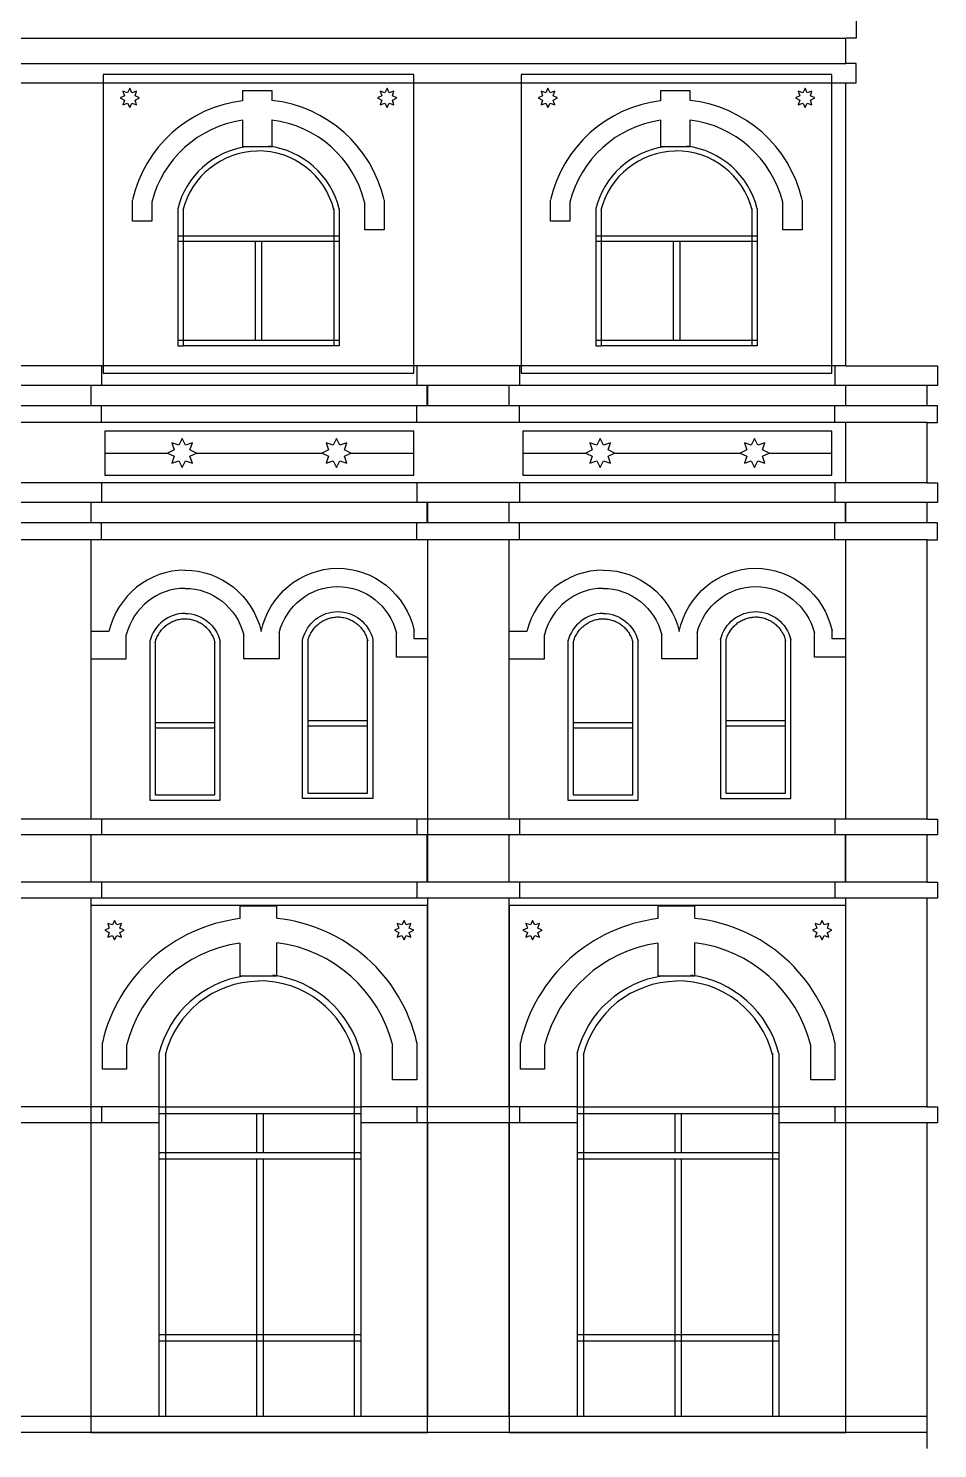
# Model space of a CAD drawing. Extents: x 57125 to 87063, y 75732 to 102848.
# Drawn here: x 78582 to 87063, y 75732 to 88989 of the extents above; entities that cross this region are included whole.
import ezdxf

# ---------------------------------------------------------------- set-up
doc = ezdxf.new("R2010")
doc.units = 0
for name, color, linetype, lineweight in [('01_SOURCE_ARCHITECTURE', 7, 'Continuous', 25), ('02_SOURCE_OPENINGS', 7, 'Continuous', 25), ('04_ANDALUSIAN_ALFIZ', 7, 'Continuous', 25), ('05_ANDALUSIAN_GIRIH', 7, 'Continuous', 25), ('06_ANDALUSIAN_FRIEZES', 7, 'Continuous', 25)]:
    doc.layers.add(name, color=color, linetype=linetype, lineweight=lineweight)

# ---------------------------------------------------------------- blocks, each defined once
blk = doc.blocks.new('ANDALUSIAN_ORIGINAL_OPENING_024')
at = {"layer": '02_SOURCE_OPENINGS'}
for points in [[(-328, 1435), (-328, -50), (328, -50), (328, 1435)], [(-278, 1435), (-278, 673)], [(278, 673), (278, 1435)], [(-278, 673), (-278, 623)], [(278, 673), (-278, 673)], [(278, 623), (278, 673)], [(278, 623), (-278, 623)], [(-278, 623), (-278, 0), (278, 0), (278, 623)]]:
    blk.add_lwpolyline(points, dxfattribs=at)
at = {"layer": '02_SOURCE_OPENINGS', "extrusion": (0, 0, -1)}
blk.add_ellipse((0, 1345), major_axis=(0, 349), ratio=0.972, start_param=4.972486, end_param=1.310699, dxfattribs=at)
at = {"layer": '02_SOURCE_OPENINGS'}
blk.add_open_spline([(-279, 1422), (-277, 1431), (-274, 1440), (-266, 1464), (-259, 1478), (-244, 1505), (-236, 1519), (-217, 1543), (-206, 1555), (-184, 1576), (-172, 1586), (-146, 1603), (-133, 1611), (-105, 1623), (-91, 1629), (-62, 1637), (-47, 1640), (-17, 1644), (-2, 1644), (28, 1643), (43, 1641), (73, 1634), (88, 1630), (116, 1619), (130, 1612), (156, 1597), (169, 1588), (193, 1568), (204, 1557), (224, 1534), (234, 1522), (250, 1495), (258, 1481), (270, 1453), (275, 1438), (279, 1422), (279, 1422), (279, 1422)], degree=3, knots=[-1.310699, -1.310699, -1.310699, -1.310699, -1.216605, -1.216605, -1.05874, -1.05874, -0.900876, -0.900876, -0.743012, -0.743012, -0.585148, -0.585148, -0.427283, -0.427283, -0.269419, -0.269419, -0.111555, -0.111555, 0.04631, 0.04631, 0.204174, 0.204174, 0.362038, 0.362038, 0.519902, 0.519902, 0.677767, 0.677767, 0.835631, 0.835631, 0.993495, 0.993495, 1.151359, 1.151359, 1.309224, 1.309224, 1.310699, 1.310699, 1.310699, 1.310699], dxfattribs=at)
blk = doc.blocks.new('ANDALUSIAN_ORIGINAL_OPENING_023')
at = {"layer": '02_SOURCE_OPENINGS'}
for points in [[(-328, 1435), (-328, -50), (0, -50), (328, -50), (328, 1435)], [(-278, 1435), (-278, 673)], [(278, 673), (278, 1435)], [(-278, 673), (-278, 623)], [(278, 673), (-278, 673)], [(278, 623), (278, 673)], [(278, 623), (-278, 623)], [(-278, 623), (-278, 0), (278, 0), (278, 623)]]:
    blk.add_lwpolyline(points, dxfattribs=at)
blk.add_ellipse((0, 1345), major_axis=(0, 349), ratio=0.972, start_param=0, end_param=1.310699, dxfattribs=at)
at = {"layer": '02_SOURCE_OPENINGS', "extrusion": (0, 0, -1)}
blk.add_ellipse((0, 1345), major_axis=(0, 349), ratio=0.972, start_param=0, end_param=1.310699, dxfattribs=at)
at = {"layer": '02_SOURCE_OPENINGS'}
blk.add_open_spline([(-279, 1422), (-277, 1431), (-274, 1440), (-266, 1464), (-259, 1478), (-244, 1505), (-236, 1519), (-217, 1543), (-206, 1555), (-184, 1576), (-172, 1586), (-146, 1603), (-133, 1611), (-105, 1623), (-91, 1629), (-62, 1637), (-47, 1640), (-17, 1644), (-2, 1644), (28, 1643), (43, 1641), (73, 1634), (88, 1630), (116, 1619), (130, 1612), (156, 1597), (169, 1588), (193, 1568), (204, 1557), (224, 1534), (234, 1522), (250, 1495), (258, 1481), (270, 1453), (275, 1438), (279, 1422), (279, 1422), (279, 1422)], degree=3, knots=[-1.310699, -1.310699, -1.310699, -1.310699, -1.216605, -1.216605, -1.05874, -1.05874, -0.900876, -0.900876, -0.743012, -0.743012, -0.585148, -0.585148, -0.427283, -0.427283, -0.269419, -0.269419, -0.111555, -0.111555, 0.04631, 0.04631, 0.204174, 0.204174, 0.362038, 0.362038, 0.519902, 0.519902, 0.677767, 0.677767, 0.835631, 0.835631, 0.993495, 0.993495, 1.151359, 1.151359, 1.309224, 1.309224, 1.310699, 1.310699, 1.310699, 1.310699], dxfattribs=at)
blk = doc.blocks.new('ANDALUSIAN_ORIGINAL_OPENING_022')
at = {"layer": '02_SOURCE_OPENINGS'}
for points in [[(328, 1435), (328, -50), (-328, -50), (-328, 1435)], [(-278, 1435), (-278, 673)], [(278, 673), (278, 1435)], [(-278, 673), (-278, 623)], [(278, 673), (-278, 673)], [(278, 623), (278, 673)], [(278, 623), (-278, 623)], [(-278, 623), (-278, 0), (278, 0), (278, 623)]]:
    blk.add_lwpolyline(points, dxfattribs=at)
at = {"layer": '02_SOURCE_OPENINGS', "extrusion": (0, 0, -1)}
blk.add_ellipse((0, 1345), major_axis=(0, 349), ratio=0.972, start_param=4.972486, end_param=1.310699, dxfattribs=at)
at = {"layer": '02_SOURCE_OPENINGS'}
blk.add_open_spline([(-279, 1422), (-277, 1431), (-274, 1440), (-266, 1464), (-259, 1478), (-244, 1505), (-236, 1519), (-217, 1543), (-206, 1555), (-184, 1576), (-172, 1586), (-146, 1603), (-133, 1611), (-105, 1623), (-91, 1629), (-62, 1637), (-47, 1640), (-17, 1644), (-2, 1644), (28, 1643), (43, 1641), (73, 1634), (88, 1630), (116, 1619), (130, 1612), (156, 1597), (169, 1588), (193, 1568), (204, 1557), (224, 1534), (234, 1522), (250, 1495), (258, 1481), (270, 1453), (275, 1438), (279, 1422), (279, 1422), (279, 1422)], degree=3, knots=[-1.310699, -1.310699, -1.310699, -1.310699, -1.216605, -1.216605, -1.05874, -1.05874, -0.900876, -0.900876, -0.743012, -0.743012, -0.585148, -0.585148, -0.427283, -0.427283, -0.269419, -0.269419, -0.111555, -0.111555, 0.04631, 0.04631, 0.204174, 0.204174, 0.362038, 0.362038, 0.519902, 0.519902, 0.677767, 0.677767, 0.835631, 0.835631, 0.993495, 0.993495, 1.151359, 1.151359, 1.309224, 1.309224, 1.310699, 1.310699, 1.310699, 1.310699], dxfattribs=at)
blk = doc.blocks.new('ANDALUSIAN_ORIGINAL_OPENING_021')
at = {"layer": '02_SOURCE_OPENINGS'}
for points in [[(-328, 1435), (-328, -50), (0, -50), (328, -50), (328, 1435)], [(-278, 1435), (-278, 673)], [(278, 673), (278, 1435)], [(-278, 673), (-278, 623)], [(278, 673), (-278, 673)], [(278, 623), (278, 673)], [(278, 623), (-278, 623)], [(-278, 623), (-278, 0), (278, 0), (278, 623)]]:
    blk.add_lwpolyline(points, dxfattribs=at)
blk.add_ellipse((0, 1345), major_axis=(0, 349), ratio=0.972, start_param=6.283185, end_param=1.310699, dxfattribs=at)
at = {"layer": '02_SOURCE_OPENINGS', "extrusion": (0, 0, -1)}
blk.add_ellipse((0, 1345), major_axis=(0, 349), ratio=0.972, start_param=6.283185, end_param=1.310699, dxfattribs=at)
at = {"layer": '02_SOURCE_OPENINGS'}
blk.add_open_spline([(-279, 1422), (-277, 1431), (-274, 1440), (-266, 1464), (-259, 1478), (-244, 1505), (-236, 1519), (-217, 1543), (-206, 1555), (-184, 1576), (-172, 1586), (-146, 1603), (-133, 1611), (-105, 1623), (-91, 1629), (-62, 1637), (-47, 1640), (-17, 1644), (-2, 1644), (28, 1643), (43, 1641), (73, 1634), (88, 1630), (116, 1619), (130, 1612), (156, 1597), (169, 1588), (193, 1568), (204, 1557), (224, 1534), (234, 1522), (250, 1495), (258, 1481), (270, 1453), (275, 1438), (279, 1422), (279, 1422), (279, 1422)], degree=3, knots=[-1.310699, -1.310699, -1.310699, -1.310699, -1.216605, -1.216605, -1.05874, -1.05874, -0.900876, -0.900876, -0.743012, -0.743012, -0.585148, -0.585148, -0.427283, -0.427283, -0.269419, -0.269419, -0.111555, -0.111555, 0.04631, 0.04631, 0.204174, 0.204174, 0.362038, 0.362038, 0.519902, 0.519902, 0.677767, 0.677767, 0.835631, 0.835631, 0.993495, 0.993495, 1.151359, 1.151359, 1.309224, 1.309224, 1.310699, 1.310699, 1.310699, 1.310699], dxfattribs=at)
blk = doc.blocks.new('ANDALUSIAN_ORIGINAL_OPENING_005')
at = {"layer": '02_SOURCE_OPENINGS'}
for points in [[(-941, 3387), (-941, 2889), (-941, 2886)], [(-881, 3387), (-881, 2886)], [(881, 3388), (881, 2886)], [(941, 3388), (941, 2889), (941, 2886)], [(-941, 2886), (-941, 2826)], [(-881, 2886), (-941, 2886)], [(-941, 2826), (-941, 2742), (-941, 2460)], [(-881, 2826), (-941, 2826)], [(-881, 2886), (-881, 2826)], [(881, 2886), (-881, 2886)], [(-881, 2826), (-881, 2460)], [(-30, 2826), (-881, 2826)], [(-30, 2826), (-30, 2460)], [(30, 2826), (-30, 2826)], [(30, 2826), (30, 2460)], [(881, 2826), (30, 2826)], [(881, 2886), (881, 2826)], [(941, 2886), (881, 2886)], [(881, 2826), (881, 2460)], [(941, 2826), (881, 2826)], [(941, 2886), (941, 2826)], [(941, 2826), (941, 2742), (941, 2460)], [(-941, 2460), (-941, 2400)], [(-881, 2460), (-941, 2460)], [(-941, 2400), (-941, 763)], [(-881, 2400), (-941, 2400)], [(-881, 2460), (-881, 2400)], [(-30, 2460), (-881, 2460)], [(-881, 2400), (-881, 763)], [(-30, 2400), (-881, 2400)], [(30, 2460), (-30, 2460)], [(-30, 2400), (-30, 763)], [(30, 2400), (-30, 2400)], [(881, 2460), (30, 2460)], [(30, 2400), (30, 763)], [(881, 2400), (30, 2400)], [(881, 2460), (881, 2400)], [(941, 2460), (881, 2460)], [(881, 2400), (881, 763)], [(941, 2400), (881, 2400)], [(941, 2460), (941, 2400)], [(941, 2400), (941, 763)], [(-941, 763), (-941, 703)], [(-881, 763), (-941, 763)], [(-941, 703), (-941, 0)], [(-881, 703), (-941, 703)], [(-881, 763), (-881, 703)], [(-30, 763), (-881, 763)], [(-881, 703), (-881, 0)], [(-30, 703), (-881, 703)], [(-30, 763), (-30, 703)], [(30, 763), (-30, 763)], [(-30, 703), (-30, 0)], [(30, 703), (-30, 703)], [(30, 763), (30, 703)], [(881, 763), (30, 763)], [(30, 703), (30, 0)], [(881, 703), (30, 703)], [(881, 763), (881, 703)], [(941, 763), (881, 763)], [(881, 703), (881, 0)], [(941, 703), (881, 703)], [(941, 763), (941, 703)], [(941, 703), (941, 0)]]:
    blk.add_lwpolyline(points, dxfattribs=at)
for radius, start, end in [(968, 98.2862, 166.0237), (972, 13.9763, 82.7923), (908, 90.7529, 166.0237), (912, 13.9763, 90.7493)]:
    blk.add_arc((-2, 3154), radius, start, end, dxfattribs=at)
blk = doc.blocks.new('ANDALUSIAN_ORIGINAL_OPENING_006')
at = {"layer": '02_SOURCE_OPENINGS'}
for points in [[(-941, 3387), (-941, 2889), (-941, 2886)], [(-881, 3387), (-881, 2886)], [(881, 3388), (881, 2886)], [(941, 3388), (941, 2889), (941, 2886)], [(-941, 2886), (-941, 2826)], [(-881, 2886), (-941, 2886)], [(-941, 2826), (-941, 2742), (-941, 2460)], [(-881, 2826), (-941, 2826)], [(-881, 2886), (-881, 2826)], [(881, 2886), (-881, 2886)], [(-881, 2826), (-881, 2460)], [(-30, 2826), (-881, 2826)], [(-30, 2826), (-30, 2460)], [(30, 2826), (-30, 2826)], [(30, 2826), (30, 2460)], [(881, 2826), (30, 2826)], [(881, 2886), (881, 2826)], [(941, 2886), (881, 2886)], [(881, 2826), (881, 2460)], [(941, 2826), (881, 2826)], [(941, 2886), (941, 2826)], [(941, 2826), (941, 2742), (941, 2460)], [(-941, 2460), (-941, 2400)], [(-881, 2460), (-941, 2460)], [(-941, 2400), (-941, 763)], [(-881, 2400), (-941, 2400)], [(-881, 2460), (-881, 2400)], [(-30, 2460), (-881, 2460)], [(-881, 2400), (-881, 763)], [(-30, 2400), (-881, 2400)], [(30, 2460), (-30, 2460)], [(-30, 2400), (-30, 763)], [(30, 2400), (-30, 2400)], [(881, 2460), (30, 2460)], [(30, 2400), (30, 763)], [(881, 2400), (30, 2400)], [(881, 2460), (881, 2400)], [(941, 2460), (881, 2460)], [(881, 2400), (881, 763)], [(941, 2400), (881, 2400)], [(941, 2460), (941, 2400)], [(941, 2400), (941, 763)], [(-941, 763), (-941, 703)], [(-881, 763), (-941, 763)], [(-941, 703), (-941, 0)], [(-881, 703), (-941, 703)], [(-881, 763), (-881, 703)], [(-30, 763), (-881, 763)], [(-881, 703), (-881, 0)], [(-30, 703), (-881, 703)], [(-30, 763), (-30, 703)], [(30, 763), (-30, 763)], [(-30, 703), (-30, 0)], [(30, 703), (-30, 703)], [(30, 763), (30, 703)], [(881, 763), (30, 763)], [(30, 703), (30, 0)], [(881, 703), (30, 703)], [(881, 763), (881, 703)], [(941, 763), (881, 763)], [(881, 703), (881, 0)], [(941, 703), (881, 703)], [(941, 763), (941, 703)], [(941, 703), (941, 0)]]:
    blk.add_lwpolyline(points, dxfattribs=at)
for radius, start, end in [(968, 98.2862, 166.0237), (972, 13.9763, 82.7923), (908, 90.7529, 166.0237), (912, 13.9763, 90.7493)]:
    blk.add_arc((-2, 3154), radius, start, end, dxfattribs=at)
blk = doc.blocks.new('ANDALUSIAN_ORIGINAL_OPENING_029')
at = {"layer": '02_SOURCE_OPENINGS'}
for points in [[(-753, 1279), (-753, 1024)], [(-703, 1279), (-703, 1024)], [(703, 1280), (703, 1025)], [(753, 1280), (753, 1025)], [(-753, 1024), (-753, 50)], [(-703, 1024), (-753, 1024)], [(-703, 974), (-753, 974)], [(703, 1025), (-703, 1024)], [(-703, 1024), (-703, 974)], [(-703, 974), (-703, 50)], [(-30, 974), (-703, 974)], [(-30, 974), (-30, 50)], [(30, 974), (-30, 974)], [(703, 975), (30, 974)], [(30, 974), (30, 50)], [(703, 1025), (703, 975)], [(753, 1025), (703, 1025)], [(703, 975), (703, 50)], [(753, 975), (703, 975)], [(753, 1025), (753, 975)], [(753, 975), (753, 50)], [(753, 975), (753, 975)], [(-703, 50), (-753, 50)], [(-753, 50), (-753, 0), (-703, 0)], [(-703, 50), (-703, 0)], [(-30, 50), (-703, 50)], [(30, 50), (-30, 50)], [(703, 50), (30, 50)], [(753, 50), (753, 0), (703, 0)], [(703, 50), (703, 0)], [(753, 50), (703, 50)], [(703, 0), (-703, 0)]]:
    blk.add_lwpolyline(points, dxfattribs=at)
for radius, start, end in [(774, 98.2862, 166.0237), (778, 13.9763, 82.7923), (724, 90.755, 166.0237), (728, 13.9763, 90.7514)]:
    blk.add_arc((-2, 1092), radius, start, end, dxfattribs=at)
blk = doc.blocks.new('ANDALUSIAN_ORIGINAL_OPENING_030')
at = {"layer": '02_SOURCE_OPENINGS'}
for points in [[(-753, 1279), (-753, 1024)], [(-703, 1279), (-703, 1024)], [(703, 1280), (703, 1025)], [(753, 1280), (753, 1025)], [(-753, 1024), (-753, 50)], [(-703, 1024), (-753, 1024)], [(-703, 974), (-753, 974)], [(703, 1025), (-703, 1024)], [(-703, 1024), (-703, 974)], [(-703, 974), (-703, 50)], [(-30, 974), (-703, 974)], [(-30, 974), (-30, 50)], [(30, 974), (-30, 974)], [(703, 975), (30, 974)], [(30, 974), (30, 50)], [(703, 1025), (703, 975)], [(753, 1025), (703, 1025)], [(703, 975), (703, 50)], [(753, 975), (703, 975)], [(753, 1025), (753, 975)], [(753, 975), (753, 50)], [(753, 975), (753, 975)], [(-703, 50), (-753, 50)], [(-753, 50), (-753, 0), (-703, 0)], [(-703, 50), (-703, 0)], [(-30, 50), (-703, 50)], [(30, 50), (-30, 50)], [(703, 50), (30, 50)], [(753, 50), (753, 0), (703, 0)], [(703, 50), (703, 0)], [(753, 50), (703, 50)], [(703, 0), (-703, 0)]]:
    blk.add_lwpolyline(points, dxfattribs=at)
for radius, start, end in [(774, 98.2862, 166.0237), (778, 13.9763, 82.7923), (724, 90.755, 166.0237), (728, 13.9763, 90.7514)]:
    blk.add_arc((-2, 1092), radius, start, end, dxfattribs=at)
blk = doc.blocks.new('ANDALUSIAN_ANDALUSIAN_FRIEZE_BAY_6')
at = {"layer": '05_ANDALUSIAN_GIRIH'}
for points in [[(-585.185, 275), (-646.597995, 305.480735), (-624.725585, 370.459415), (-689.704265, 348.587005), (-720.185, 410), (-750.665735, 348.587005), (-815.644415, 370.459415), (-793.772005, 305.480735), (-855.185, 275)], [(855.185, 275), (793.772005, 305.480735), (815.644415, 370.459415), (750.665735, 348.587005), (720.185, 410), (689.704265, 348.587005), (624.725585, 370.459415), (646.597995, 305.480735), (585.185, 275)], [(-1440.37, 275), (-855.185, 275)], [(-855.185, 275), (-793.772005, 244.519265), (-815.644415, 179.540585), (-750.665735, 201.412995), (-720.185, 140), (-689.704265, 201.412995), (-624.725585, 179.540585), (-646.597995, 244.519265), (-585.185, 275)], [(-585.185, 275), (585.185, 275)], [(585.185, 275), (646.597995, 244.519265), (624.725585, 179.540585), (689.704265, 201.412995), (720.185, 140), (750.665735, 201.412995), (815.644415, 179.540585), (793.772005, 244.519265), (855.185, 275)], [(855.185, 275), (1440.37, 275)]]:
    blk.add_lwpolyline(points, dxfattribs=at)
at = {"layer": '06_ANDALUSIAN_FRIEZES'}
blk.add_lwpolyline([(-1440.37, 70), (1440.37, 70), (1440.37, 275), (1440.37, 480), (-1440.37, 480), (-1440.37, 275)], close=True, dxfattribs=at)
blk = doc.blocks.new('ANDALUSIAN_ALFIZ_GROUND_BAY_6')
at = {"layer": '04_ANDALUSIAN_ALFIZ'}
blk.add_lwpolyline([(-1570.37, 0), (1570.37, 0), (1570.37, 149.953234), (1570.37, 2891.842269), (1570.37, 3039.295118), (1570.37, 4918.4), (1570.369785, 4918.4), (-1570.37, 4918.4), (-1570.37, 3039.295118), (-1570.37, 2891.842269), (-1570.37, 149.953234)], close=True, dxfattribs=at)
at = {"layer": '05_ANDALUSIAN_GIRIH'}
for points in [[(-1440.37, 4688.4), (-1399.428003, 4668.07951), (-1414.00961, 4624.76039), (-1370.69049, 4639.341997), (-1350.37, 4598.4), (-1330.04951, 4639.341997), (-1286.73039, 4624.76039), (-1301.311997, 4668.07951), (-1260.37, 4688.4), (-1301.311997, 4708.72049), (-1286.73039, 4752.03961), (-1330.04951, 4737.458003), (-1350.37, 4778.4), (-1370.69049, 4737.458003), (-1414.00961, 4752.03961), (-1399.428003, 4708.72049)], [(1260.37, 4688.4), (1301.311997, 4668.07951), (1286.73039, 4624.76039), (1330.04951, 4639.341997), (1350.37, 4598.4), (1370.69049, 4639.341997), (1414.00961, 4624.76039), (1399.428003, 4668.07951), (1440.37, 4688.4), (1399.428003, 4708.72049), (1414.00961, 4752.03961), (1370.69049, 4737.458003), (1350.37, 4778.4), (1330.04951, 4737.458003), (1286.73039, 4752.03961), (1301.311997, 4708.72049)]]:
    blk.add_lwpolyline(points, close=True, dxfattribs=at)
blk = doc.blocks.new('ANDALUSIAN_ANDALUSIAN_FRIEZE_BAY_7')
at = {"layer": '05_ANDALUSIAN_GIRIH'}
for points in [[(-585.185, 275), (-646.597995, 305.480735), (-624.725585, 370.459415), (-689.704265, 348.587005), (-720.185, 410), (-750.665735, 348.587005), (-815.644415, 370.459415), (-793.772005, 305.480735), (-855.185, 275)], [(855.185, 275), (793.772005, 305.480735), (815.644415, 370.459415), (750.665735, 348.587005), (720.185, 410), (689.704265, 348.587005), (624.725585, 370.459415), (646.597995, 305.480735), (585.185, 275)], [(-1440.37, 275), (-855.185, 275)], [(-855.185, 275), (-793.772005, 244.519265), (-815.644415, 179.540585), (-750.665735, 201.412995), (-720.185, 140), (-689.704265, 201.412995), (-624.725585, 179.540585), (-646.597995, 244.519265), (-585.185, 275)], [(-585.185, 275), (585.185, 275)], [(585.185, 275), (646.597995, 244.519265), (624.725585, 179.540585), (689.704265, 201.412995), (720.185, 140), (750.665735, 201.412995), (815.644415, 179.540585), (793.772005, 244.519265), (855.185, 275)], [(855.185, 275), (1440.37, 275)]]:
    blk.add_lwpolyline(points, dxfattribs=at)
at = {"layer": '06_ANDALUSIAN_FRIEZES'}
blk.add_lwpolyline([(-1440.37, 70), (1440.37, 70), (1440.37, 275), (1440.37, 480), (-1440.37, 480), (-1440.37, 275)], close=True, dxfattribs=at)
blk = doc.blocks.new('ANDALUSIAN_ALFIZ_GROUND_BAY_7')
at = {"layer": '04_ANDALUSIAN_ALFIZ'}
blk.add_lwpolyline([(-1570.37, 0), (1570.37, 0), (1570.37, 149.953234), (1570.37, 2891.842269), (1570.37, 3039.295118), (1570.37, 4918.4), (1570.369775, 4918.4), (-1570.37, 4918.4), (-1570.37, 3039.295118), (-1570.37, 2891.842269), (-1570.37, 149.953234)], close=True, dxfattribs=at)
at = {"layer": '05_ANDALUSIAN_GIRIH'}
for points in [[(-1440.37, 4688.4), (-1399.428003, 4668.07951), (-1414.00961, 4624.76039), (-1370.69049, 4639.341997), (-1350.37, 4598.4), (-1330.04951, 4639.341997), (-1286.73039, 4624.76039), (-1301.311997, 4668.07951), (-1260.37, 4688.4), (-1301.311997, 4708.72049), (-1286.73039, 4752.03961), (-1330.04951, 4737.458003), (-1350.37, 4778.4), (-1370.69049, 4737.458003), (-1414.00961, 4752.03961), (-1399.428003, 4708.72049)], [(1260.37, 4688.4), (1301.311997, 4668.07951), (1286.73039, 4624.76039), (1330.04951, 4639.341997), (1350.37, 4598.4), (1370.69049, 4639.341997), (1414.00961, 4624.76039), (1399.428003, 4668.07951), (1440.37, 4688.4), (1399.428003, 4708.72049), (1414.00961, 4752.03961), (1370.69049, 4737.458003), (1350.37, 4778.4), (1330.04951, 4737.458003), (1286.73039, 4752.03961), (1301.311997, 4708.72049)]]:
    blk.add_lwpolyline(points, close=True, dxfattribs=at)
blk = doc.blocks.new('ANDALUSIAN_ALFIZ_UPPER_5')
at = {"layer": '04_ANDALUSIAN_ALFIZ'}
blk.add_lwpolyline([(-1450, 0), (1450, 0), (1450, 70.061998), (1450, 2709.896855), (1450, 2790), (-1450, 2790), (-1450, 2709.896855), (-1450, 70.061998)], close=True, dxfattribs=at)
at = {"layer": '05_ANDALUSIAN_GIRIH'}
for points in [[(-1290, 2570), (-1249.058003, 2549.67951), (-1263.63961, 2506.36039), (-1220.32049, 2520.941997), (-1200, 2480), (-1179.67951, 2520.941997), (-1136.36039, 2506.36039), (-1150.941997, 2549.67951), (-1110, 2570), (-1150.941997, 2590.32049), (-1136.36039, 2633.63961), (-1179.67951, 2619.058003), (-1200, 2660), (-1220.32049, 2619.058003), (-1263.63961, 2633.63961), (-1249.058003, 2590.32049)], [(1110, 2570), (1150.941997, 2549.67951), (1136.36039, 2506.36039), (1179.67951, 2520.941997), (1200, 2480), (1220.32049, 2520.941997), (1263.63961, 2506.36039), (1249.058003, 2549.67951), (1290, 2570), (1249.058003, 2590.32049), (1263.63961, 2633.63961), (1220.32049, 2619.058003), (1200, 2660), (1179.67951, 2619.058003), (1136.36039, 2633.63961), (1150.941997, 2590.32049)]]:
    blk.add_lwpolyline(points, close=True, dxfattribs=at)
blk = doc.blocks.new('ANDALUSIAN_ALFIZ_UPPER_6')
at = {"layer": '04_ANDALUSIAN_ALFIZ'}
blk.add_lwpolyline([(-1450, 0), (1450, 0), (1450, 70.061998), (1450, 2709.896855), (1450, 2790), (-1450, 2790), (-1450, 2709.896855), (-1450, 70.061998)], close=True, dxfattribs=at)
at = {"layer": '05_ANDALUSIAN_GIRIH'}
for points in [[(-1290, 2570), (-1249.058003, 2549.67951), (-1263.63961, 2506.36039), (-1220.32049, 2520.941997), (-1200, 2480), (-1179.67951, 2520.941997), (-1136.36039, 2506.36039), (-1150.941997, 2549.67951), (-1110, 2570), (-1150.941997, 2590.32049), (-1136.36039, 2633.63961), (-1179.67951, 2619.058003), (-1200, 2660), (-1220.32049, 2619.058003), (-1263.63961, 2633.63961), (-1249.058003, 2590.32049)], [(1110, 2570), (1150.941997, 2549.67951), (1136.36039, 2506.36039), (1179.67951, 2520.941997), (1200, 2480), (1220.32049, 2520.941997), (1263.63961, 2506.36039), (1249.058003, 2549.67951), (1290, 2570), (1249.058003, 2590.32049), (1263.63961, 2633.63961), (1220.32049, 2619.058003), (1200, 2660), (1179.67951, 2619.058003), (1136.36039, 2633.63961), (1150.941997, 2590.32049)]]:
    blk.add_lwpolyline(points, close=True, dxfattribs=at)

msp = doc.modelspace()

# ---------------------------------------------------------------- linework, layer by layer
at = {"layer": '01_SOURCE_ARCHITECTURE'}
for points in [[(86304, 89079), (86304, 88899), (86206, 88899)], [(75267, 88899), (86206, 88899)], [(86206, 88660), (86206, 88899)], [(75267, 88660), (86206, 88660)], [(86206, 88480), (86304, 88480), (86304, 88660), (86206, 88660)], [(75267, 88480), (75378, 88480), (78278, 88480), (79278, 88480), (82178, 88480), (83178, 88480), (86078, 88480), (86206, 88480)], [(86206, 85840), (86206, 88480)], [(80855, 88316), (80855, 88406), (80579, 88406), (80579, 88314)], [(84755, 88316), (84755, 88406), (84479, 88406), (84479, 88314)], [(80579, 88131), (80579, 87886), (80855, 87886), (80855, 88134)], [(84479, 88131), (84479, 87886), (84755, 87886), (84755, 88134)], [(79734, 87366), (79734, 87189), (79553, 87189), (79553, 87387)], [(81900, 87387), (81900, 87110), (81719, 87110), (81719, 87366)], [(83634, 87366), (83634, 87189), (83452, 87189), (83452, 87387)], [(85800, 87387), (85800, 87110), (85619, 87110), (85619, 87366)], [(79264, 85840), (78305, 85840)], [(79264, 85841), (79264, 85840)], [(79264, 85840), (79264, 85656)], [(82205, 85840), (82178, 85840), (79278, 85840), (79264, 85840)], [(82205, 85844), (82205, 85840)], [(82205, 85840), (82205, 85660)], [(83164, 85840), (82205, 85840)], [(83164, 85844), (83164, 85840)], [(83164, 85840), (83164, 85660)], [(86105, 85840), (86078, 85840), (83178, 85840), (83164, 85840)], [(86105, 85840), (86105, 85656)], [(86206, 85840), (86105, 85840)], [(86206, 85840), (87063, 85840), (87063, 85656), (86965, 85656)], [(79166, 85656), (78407, 85656)], [(79166, 85467), (79166, 85656)], [(82303, 85656), (79166, 85656)], [(79166, 85656), (79166, 85656)], [(82303, 85656), (82303, 85660)], [(82303, 85471), (82303, 85656)], [(82307, 85656), (82303, 85656)], [(82307, 85656), (82307, 85660)], [(82307, 85471), (82307, 85656)], [(83066, 85656), (82307, 85656)], [(83066, 85656), (83066, 85660)], [(83066, 85471), (83066, 85656)], [(86105, 85656), (83066, 85656)], [(86206, 85656), (86105, 85656)], [(86206, 85467), (86206, 85656)], [(86965, 85656), (86206, 85656)], [(86965, 85467), (86965, 85656)], [(79264, 85467), (78305, 85467)], [(79264, 85310), (79264, 85467)], [(82205, 85467), (79264, 85467)], [(79264, 85467), (79264, 85467)], [(82205, 85467), (82205, 85471)], [(82205, 85314), (82205, 85467)], [(83164, 85467), (82205, 85467)], [(83164, 85467), (83164, 85471)], [(83164, 85314), (83164, 85467)], [(86105, 85467), (83164, 85467)], [(86105, 85310), (86105, 85467)], [(86206, 85467), (86105, 85467)], [(86965, 85467), (86206, 85467)], [(86965, 85310), (87063, 85310), (87063, 85467), (86965, 85467)], [(86105, 85310), (75267, 85310)], [(86206, 85310), (86105, 85310)], [(86206, 84746), (86206, 85310)], [(86965, 85310), (86206, 85310)], [(86965, 84746), (86965, 85310)], [(79264, 84746), (78305, 84746)], [(79264, 84746), (79264, 84562)], [(82205, 84746), (79264, 84746)], [(79264, 84746), (79264, 84746)], [(82205, 84750), (82205, 84746)], [(82205, 84746), (82205, 84566)], [(83164, 84746), (82205, 84746)], [(83164, 84750), (83164, 84746)], [(83164, 84746), (83164, 84566)], [(86105, 84746), (83164, 84746)], [(86105, 84746), (86105, 84562)], [(86206, 84746), (86105, 84746)], [(86965, 84746), (86206, 84746)], [(86965, 84746), (87063, 84746), (87063, 84562), (86965, 84562)], [(79166, 84562), (78407, 84562)], [(79166, 84373), (79166, 84562)], [(82303, 84562), (79166, 84562)], [(79166, 84562), (79166, 84562)], [(82303, 84562), (82303, 84566)], [(82303, 84377), (82303, 84562)], [(82307, 84562), (82303, 84562)], [(82307, 84562), (82307, 84566)], [(82307, 84377), (82307, 84562)], [(83066, 84562), (82307, 84562)], [(83066, 84562), (83066, 84566)], [(83066, 84377), (83066, 84562)], [(86105, 84562), (83066, 84562)], [(86203, 84562), (86105, 84562)], [(86203, 84373), (86203, 84562)], [(86206, 84562), (86203, 84562)], [(86206, 84373), (86206, 84562)], [(86965, 84562), (86206, 84562)], [(86965, 84373), (86965, 84562)], [(79264, 84373), (78305, 84373)], [(79264, 84216), (79264, 84373)], [(82205, 84373), (79264, 84373)], [(79264, 84373), (79264, 84373)], [(82205, 84373), (82205, 84377)], [(82205, 84220), (82205, 84373)], [(83164, 84373), (82205, 84373)], [(83164, 84373), (83164, 84377)], [(83164, 84220), (83164, 84373)], [(86105, 84373), (83164, 84373)], [(86105, 84215), (86105, 84373)], [(86203, 84373), (86105, 84373)], [(86206, 84373), (86203, 84373)], [(86965, 84373), (86206, 84373)], [(86965, 84215), (87063, 84215), (87063, 84373), (86965, 84373)], [(79166, 84215), (78407, 84215)], [(79166, 84215), (79166, 84216)], [(79166, 83358), (79166, 84215)], [(82307, 84215), (79166, 84215)], [(82307, 84215), (82307, 84220)], [(82307, 83290), (82307, 84215)], [(83066, 84215), (82307, 84215)], [(83066, 84215), (83066, 84220)], [(83066, 83358), (83066, 84215)], [(86105, 84215), (83066, 84215)], [(86206, 84215), (86105, 84215)], [(86206, 83290), (86206, 84215)], [(86965, 84215), (86206, 84215)], [(86965, 81608), (86965, 84215)], [(79166, 83104), (79166, 83358)], [(79332, 83358), (79166, 83358)], [(79166, 83104), (79242, 83104), (79469, 83104), (79495, 83104), (79495, 83329)], [(80920, 83346), (80920, 83104), (80843, 83104), (80616, 83104), (80591, 83104), (80591, 83329)], [(82307, 83121), (82015, 83121), (82015, 83346)], [(82307, 83290), (82180, 83290), (82180, 83367)], [(82307, 83121), (82307, 83290)], [(83066, 83104), (83066, 83358)], [(83232, 83358), (83066, 83358)], [(83066, 83104), (83142, 83104), (83369, 83104), (83395, 83104), (83395, 83329)], [(84820, 83346), (84820, 83104), (84743, 83104), (84516, 83104), (84490, 83104), (84490, 83329)], [(86206, 83121), (85915, 83121), (85915, 83346)], [(86206, 83290), (86080, 83290), (86080, 83367)], [(86206, 83121), (86206, 83290)], [(79166, 81609), (79166, 83104)], [(82307, 81608), (82307, 83121)], [(83066, 81613), (83066, 83104)], [(86206, 81608), (86206, 83121)], [(79264, 81608), (78305, 81608)], [(79264, 81609), (79264, 81608)], [(79264, 81608), (79264, 81461)], [(82205, 81608), (79264, 81608)], [(82205, 81613), (82205, 81608)], [(82205, 81608), (82205, 81465)], [(82307, 81608), (82205, 81608)], [(82307, 81461), (82307, 81608)], [(83164, 81608), (82307, 81608)], [(83164, 81613), (83164, 81608)], [(83164, 81608), (83164, 81465)], [(86105, 81608), (83164, 81608)], [(86105, 81608), (86105, 81461)], [(86206, 81608), (86105, 81608)], [(86965, 81608), (86206, 81608)], [(86965, 81608), (87063, 81608), (87063, 81461), (86965, 81461)], [(79166, 81461), (78403, 81461)], [(79166, 81019), (79166, 81461)], [(82303, 81461), (79166, 81461)], [(79166, 81461), (79166, 81461)], [(82303, 81461), (82303, 81465)], [(82303, 81023), (82303, 81461)], [(82307, 81461), (82303, 81461)], [(82307, 81023), (82307, 81461)], [(83066, 81461), (82307, 81461)], [(83066, 81461), (83066, 81465)], [(83066, 81023), (83066, 81461)], [(86105, 81461), (83066, 81461)], [(86203, 81461), (86105, 81461)], [(86203, 81019), (86203, 81461)], [(86206, 81461), (86203, 81461)], [(86206, 81019), (86206, 81461)], [(86965, 81461), (86206, 81461)], [(86965, 81019), (86965, 81461)], [(79264, 81019), (78305, 81019)], [(79264, 81019), (79264, 80872)], [(82205, 81019), (79264, 81019)], [(79264, 81019), (79264, 81019)], [(82205, 81023), (82205, 81019)], [(82205, 81019), (82205, 80875)], [(83164, 81019), (82205, 81019)], [(83164, 81023), (83164, 81019)], [(83164, 81019), (83164, 80875)], [(86105, 81019), (83164, 81019)], [(86105, 81019), (86105, 80871)], [(86203, 81019), (86105, 81019)], [(86206, 81019), (86203, 81019)], [(86965, 81019), (86206, 81019)], [(86965, 81019), (87063, 81019), (87063, 80871), (86965, 80871)], [(79166, 80871), (78407, 80871)], [(79166, 80871), (79166, 80872)], [(79166, 78921), (79166, 80871)], [(82307, 80871), (79166, 80871)], [(82307, 80871), (82307, 80875)], [(82307, 78925), (82307, 80800), (82307, 80871)], [(83066, 80871), (82307, 80871)], [(83066, 80871), (83066, 80875)], [(83066, 78925), (83066, 80871)], [(86105, 80871), (83066, 80871)], [(86206, 80871), (86105, 80871)], [(86206, 78921), (86206, 80800), (86206, 80871)], [(86965, 80871), (86206, 80871)], [(86965, 78921), (86965, 80871)], [(80900, 80682), (80900, 80794), (80555, 80794), (80555, 80679)], [(84799, 80682), (84799, 80794), (84455, 80794), (84455, 80679)], [(80555, 80451), (80555, 80144), (80900, 80144), (80900, 80454)], [(84455, 80451), (84455, 80144), (84799, 80144), (84799, 80454)], [(79498, 79494), (79498, 79273), (79272, 79273), (79272, 79521)], [(82206, 79521), (82206, 79175), (81980, 79175), (81980, 79494)], [(83398, 79494), (83398, 79273), (83172, 79273), (83172, 79521)], [(86106, 79521), (86106, 79175), (85880, 79175), (85880, 79494)], [(79264, 78921), (79166, 78921), (78407, 78921), (78305, 78921)], [(79264, 78921), (79264, 78774)], [(79800, 78921), (79264, 78921)], [(79264, 78921), (79264, 78921)], [(82205, 78921), (81682, 78921)], [(82205, 78921), (82205, 78778)], [(83164, 78921), (83066, 78921), (82307, 78921), (82205, 78921)], [(83164, 78925), (83164, 78921)], [(83164, 78921), (83164, 78778)], [(83700, 78921), (83164, 78921)], [(86105, 78921), (85582, 78921)], [(86105, 78921), (86105, 78773)], [(86206, 78921), (86105, 78921)], [(86965, 78921), (86206, 78921), (86206, 78921)], [(86965, 78921), (87063, 78921), (87063, 78773), (86965, 78773)], [(79166, 78773), (78407, 78773), (78407, 78773)], [(79166, 78773), (79166, 78774)], [(79166, 76032), (79166, 78773)], [(79800, 78773), (79166, 78773), (79166, 78773)], [(82307, 78773), (81682, 78773)], [(82307, 78773), (82307, 78778)], [(82307, 76032), (82307, 78773)], [(83066, 78773), (82307, 78773), (82307, 78773)], [(83066, 78773), (83066, 78778)], [(83066, 76032), (83066, 78773)], [(83700, 78773), (83066, 78773), (83066, 78773)], [(86105, 78773), (85582, 78773)], [(86206, 78773), (86105, 78773)], [(86206, 76032), (86206, 78773)], [(86965, 78773), (86206, 78773), (86206, 78773)], [(86965, 76032), (86965, 78773)], [(79166, 76032), (78407, 76032), (78407, 76032)], [(82307, 76032), (81682, 76032), (81622, 76032), (80771, 76032), (80711, 76032), (79860, 76032), (79800, 76032), (79166, 76032), (79166, 76032)], [(83066, 76032), (82307, 76032), (82307, 76032)], [(86206, 76032), (85582, 76032), (85522, 76032), (84671, 76032), (84611, 76032), (83760, 76032), (83700, 76032), (83066, 76032), (83066, 76032)], [(86965, 76032), (86206, 76032), (86206, 76032)], [(86965, 75882), (86965, 76032)], [(86965, 75882), (75267, 75882)], [(86965, 75732), (86965, 75882)]]:
    msp.add_lwpolyline(points, dxfattribs=at)
for centre, radius, start, end in [((80726, 87119), 1204, 97.0336, 167.1219), ((80726, 87119), 1204, 12.8781, 83.8805), ((84626, 87119), 1204, 97.0336, 167.1219), ((84626, 87119), 1204, 12.8781, 83.8805), ((80726, 87119), 1023, 98.2862, 166.0237), ((80726, 87119), 1023, 13.9763, 82.7923), ((84626, 87119), 1023, 98.2862, 166.0237), ((84626, 87119), 1023, 13.9763, 82.7923), ((80739, 79185), 1505, 97.0336, 167.1219), ((80739, 79185), 1505, 12.8781, 83.8805), ((84639, 79185), 1505, 97.0336, 167.1219), ((84639, 79185), 1505, 12.8781, 83.8805), ((80739, 79185), 1279, 98.2862, 166.0237), ((80739, 79185), 1279, 13.9763, 82.7923), ((84639, 79185), 1279, 98.2862, 166.0237), ((84639, 79185), 1279, 13.9763, 82.7923)]:
    msp.add_arc(centre, radius, start, end, dxfattribs=at)
for centre, major_axis, end_param in [((80043, 83179), (0, 753), 1.330456), ((83943, 83179), (0, 753), 1.330456), ((80043, 83179), (0, 583), 1.310699), ((83943, 83179), (0, 583), 1.310699)]:
    msp.add_ellipse(centre, major_axis=major_axis, ratio=0.972, start_param=6.283185, end_param=end_param, dxfattribs=at)
at = {"layer": '01_SOURCE_ARCHITECTURE', "extrusion": (0, 0, -1)}
for centre, major_axis, start_param, end_param in [((80043, 83179), (0, 753), 6.283185, 1.330456), ((81468, 83196), (0, 753), 4.929088, 1.341976), ((83943, 83179), (0, 753), 6.283185, 1.330456), ((85367, 83196), (0, 753), 4.929088, 1.341976), ((80043, 83179), (0, 583), 6.283185, 1.310699), ((81468, 83196), (0, 583), 4.972486, 1.310699), ((83943, 83179), (0, 583), 6.283185, 1.310699), ((85367, 83196), (0, 583), 4.972486, 1.310699)]:
    msp.add_ellipse(centre, major_axis=major_axis, ratio=0.972, start_param=start_param, end_param=end_param, dxfattribs=at)

# ---------------------------------------------------------------- block references
for name, p in [('ANDALUSIAN_ALFIZ_UPPER_5', (80728, 85770)), ('ANDALUSIAN_ALFIZ_UPPER_6', (84628, 85770)), ('ANDALUSIAN_ORIGINAL_OPENING_029', (80728, 86026)), ('ANDALUSIAN_ORIGINAL_OPENING_030', (84628, 86026)), ('ANDALUSIAN_ANDALUSIAN_FRIEZE_BAY_6', (80736, 84750)), ('ANDALUSIAN_ANDALUSIAN_FRIEZE_BAY_7', (84636, 84750)), ('ANDALUSIAN_ORIGINAL_OPENING_021', (80043, 81834)), ('ANDALUSIAN_ORIGINAL_OPENING_022', (81468, 81851)), ('ANDALUSIAN_ORIGINAL_OPENING_023', (83943, 81834)), ('ANDALUSIAN_ORIGINAL_OPENING_024', (85367, 81851)), ('ANDALUSIAN_ALFIZ_GROUND_BAY_6', (80736, 75882)), ('ANDALUSIAN_ALFIZ_GROUND_BAY_7', (84636, 75882)), ('ANDALUSIAN_ORIGINAL_OPENING_005', (80741, 76032)), ('ANDALUSIAN_ORIGINAL_OPENING_006', (84641, 76032))]:
    msp.add_blockref(name, p)

doc.saveas('drawing.dxf')
